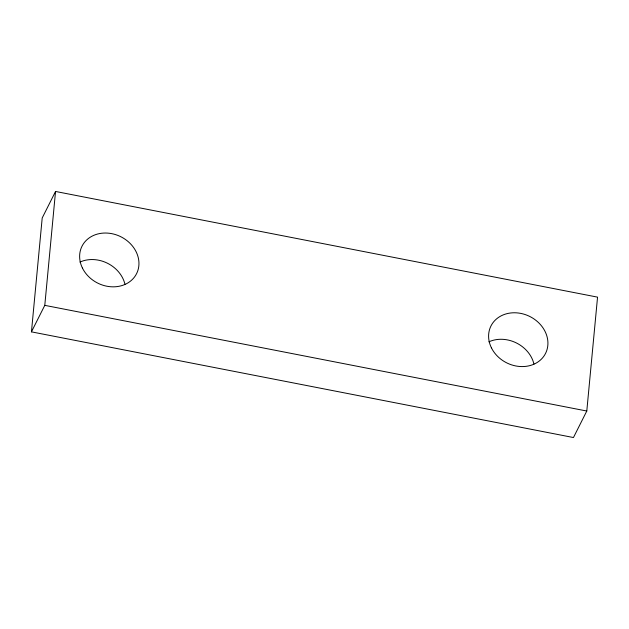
<?xml version="1.0" encoding="UTF-8"?>
<svg xmlns="http://www.w3.org/2000/svg" width="629" height="629" viewBox="0 0 629 629"><rect width="100%" height="100%" fill="white"/><g stroke="black" fill="none" stroke-linecap="round" stroke-linejoin="round"><path stroke-width="0.94" d="M31.45 331.86L42.206 217.972L55.541 191.46L597.55 297.14L586.794 411.028L573.459 437.54L31.45 331.86L44.785 305.348L55.541 191.46M44.785 305.348L586.794 411.028M79.93 262.089A30.546 25.907 26.7 0 1 124.967 284.339M488.898 341.822A30.546 25.907 26.7 0 1 533.942 364.081M491.414 347.821A30.546 25.907 26.7 0 0 542.623 357.807A30.546 25.907 26.7 0 0 520.741 313.391A30.546 25.907 26.7 0 0 491.414 347.821M82.446 268.08A30.546 25.907 26.7 0 0 133.655 278.065A30.546 25.907 26.7 0 0 111.773 233.65A30.546 25.907 26.7 0 0 82.446 268.08"/></g></svg>
